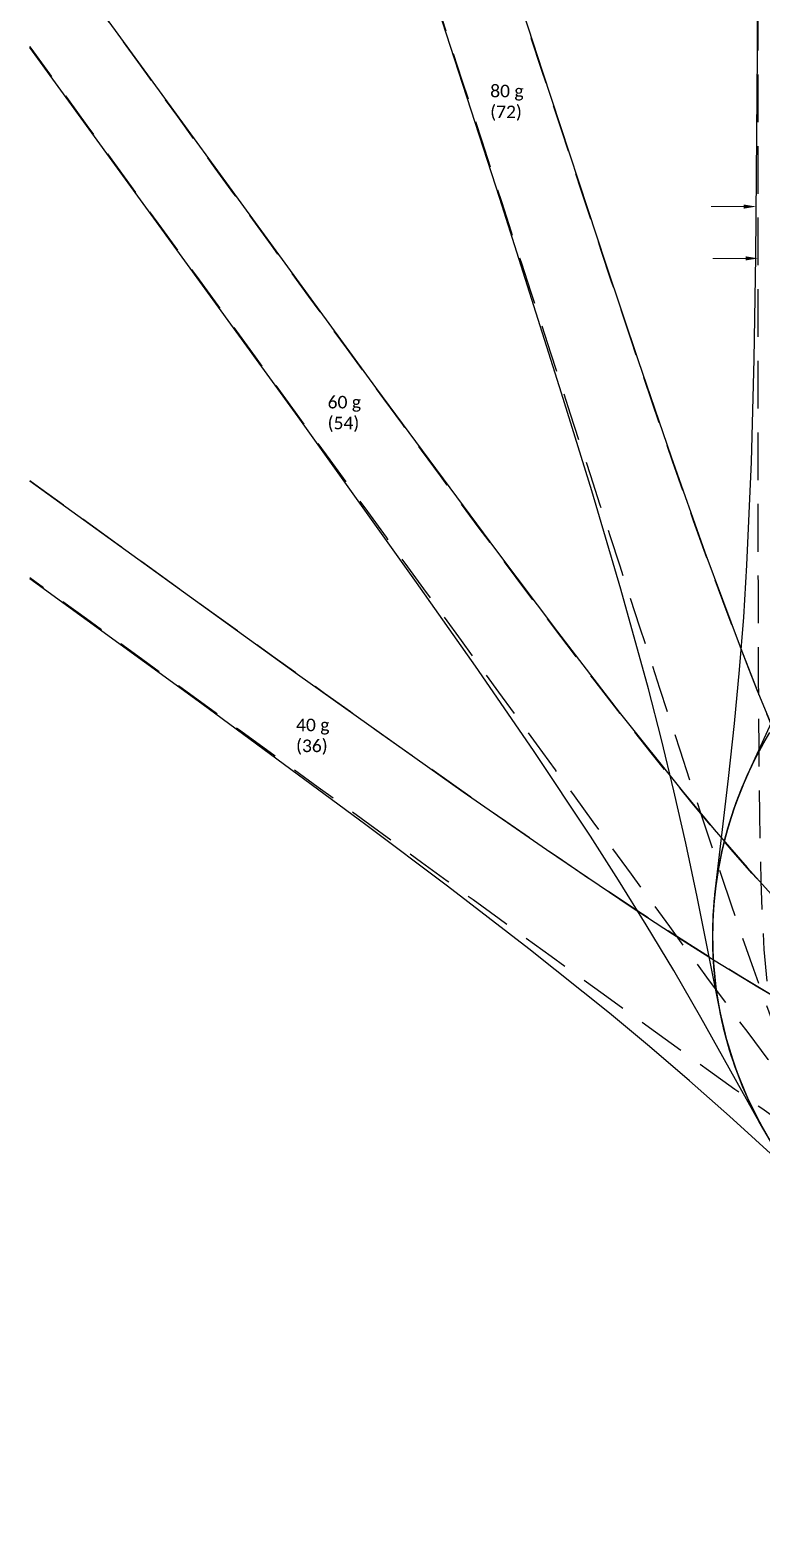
# Model space of a CAD drawing. Header units: metres. Extents: x -114 to 324, y 13 to 108.
# Drawn here: x -114.16 to -90.81, y 35.23 to 83.04 of the extents above; entities that cross this region are included whole.
import ezdxf
from ezdxf import colors
from ezdxf.entities.mleader import LeaderData, LeaderLine
from ezdxf.math import Vec2, Vec3

# ---------------------------------------------------------------- set-up
doc = ezdxf.new("R2010")
doc.units = ezdxf.units.M
doc.linetypes.add('DASHEDX2', pattern=[1.5, 1, -0.5])
doc.styles.add('Legend', font='calibri.ttf')
doc.styles.get("Standard").update_dxf_attribs({"font": 'arial.ttf'})
pattern_1 = [(0, (0, 0), (0, 6.985), [5.08, -1.905]), (90, (0, 0), (-6.985, 4e-16), [5.08, -1.905])]
pattern_2 = [(0, (1, 0), (0, 6.985), [5.08, -1.905]), (90, (1, 0), (-6.985, 4e-16), [5.08, -1.905])]
pattern_3 = [(0, (2, 0), (0, 6.985), [5.08, -1.905]), (90, (2, 0), (-6.985, 4e-16), [5.08, -1.905])]
pattern_4 = [(0, (3, 0), (0, 6.985), [5.08, -1.905]), (90, (3, 0), (-6.985, 4e-16), [5.08, -1.905])]
pattern_5 = [(0, (4, 0), (0, 6.985), [5.08, -1.905]), (90, (4, 0), (-6.985, 4e-16), [5.08, -1.905])]
pattern_6 = [(0, (5, 0), (0, 6.985), [5.08, -1.905]), (90, (5, 0), (-6.985, 4e-16), [5.08, -1.905])]
pattern_7 = [(0, (6, 0), (0, 6.985), [5.08, -1.905]), (90, (6, 0), (-6.985, 4e-16), [5.08, -1.905])]
pattern_8 = [(0, (7, 0), (0, 6.985), [5.08, -1.905]), (90, (7, 0), (-6.985, 4e-16), [5.08, -1.905])]
pattern_9 = [(0, (8, 0), (0, 6.985), [5.08, -1.905]), (90, (8, 0), (-6.985, 4e-16), [5.08, -1.905])]
pattern_10 = [(0, (9, 0), (0, 6.985), [5.08, -1.905]), (90, (9, 0), (-6.985, 4e-16), [5.08, -1.905])]

# ---------------------------------------------------------------- blocks, each defined once
blk = doc.blocks.new('VD 18_75_B')
at = {"color": 5, "linetype": 'Continuous', "ltscale": 1.524, "flags": 128}
blk.add_lwpolyline([(-90.797, 48.056), (-91.243, 48.948), (-91.613, 49.861), (-91.907, 50.792), (-92.127, 51.736), (-92.85, 55.359), (-93.211, 57.074), (-93.59, 58.746), (-93.988, 60.384), (-94.405, 61.998), (-95.289, 65.178), (-96.219, 68.319), (-97.18, 71.44), (-99.15, 77.651), (-104.652, 94.618)], dxfattribs=at)
at = {"color": 7, "linetype": 'DASHEDX2', "ltscale": 1.524, "flags": 128}
for points in [[(-83.593, 44.882), (-84.34, 44.931), (-85.409, 45.16), (-86.44, 45.597), (-87.376, 46.253), (-88.158, 47.077), (-88.837, 47.974), (-89.42, 48.937), (-89.901, 49.954), (-90.299, 50.987), (-90.677, 52.013), (-91.042, 53.035), (-91.396, 54.052), (-91.742, 55.062), (-92.081, 56.067), (-92.415, 57.067), (-92.745, 58.063), (-93.071, 59.054), (-93.395, 60.042), (-93.718, 61.026), (-94.038, 62.008), (-94.358, 62.987), (-94.676, 63.965), (-94.994, 64.941), (-95.311, 65.915), (-95.627, 66.888), (-95.943, 67.861), (-96.259, 68.832), (-96.575, 69.803), (-96.89, 70.773), (-97.205, 71.742), (-97.52, 72.711), (-97.835, 73.68), (-98.149, 74.648), (-98.464, 75.616), (-98.778, 76.584), (-99.093, 77.552), (-99.407, 78.519), (-99.721, 79.487), (-100.036, 80.454), (-100.35, 81.421), (-100.664, 82.388), (-100.978, 83.355), (-101.293, 84.322), (-101.607, 85.289), (-101.921, 86.256), (-102.235, 87.223), (-102.549, 88.19), (-102.863, 89.157), (-103.177, 90.123), (-103.492, 91.09), (-103.806, 92.057), (-104.12, 93.024), (-104.434, 93.99), (-104.638, 94.618)], [(-70.948, 47.382), (-71.66, 47.382), (-72.664, 47.377), (-73.627, 47.367), (-74.525, 47.355), (-75.353, 47.346), (-76.152, 47.349), (-76.926, 47.373), (-77.672, 47.425), (-78.4, 47.511), (-79.126, 47.644), (-79.848, 47.831), (-80.564, 48.079), (-81.275, 48.391), (-81.977, 48.769), (-82.666, 49.212), (-83.339, 49.718), (-83.992, 50.283), (-84.623, 50.903), (-85.229, 51.57), (-85.811, 52.281), (-86.367, 53.03), (-86.899, 53.811), (-87.408, 54.62), (-87.895, 55.453), (-88.361, 56.307), (-88.81, 57.178), (-89.241, 58.063), (-89.658, 58.961), (-90.061, 59.869), (-90.452, 60.786), (-90.833, 61.71), (-91.205, 62.641), (-91.569, 63.577), (-91.926, 64.518), (-92.277, 65.463), (-92.623, 66.411), (-92.965, 67.361), (-93.302, 68.314), (-93.636, 69.27), (-93.967, 70.226), (-94.296, 71.185), (-94.622, 72.144), (-94.947, 73.105), (-95.27, 74.066), (-95.592, 75.029), (-95.913, 75.992), (-96.233, 76.955), (-96.551, 77.919), (-96.87, 78.883), (-97.187, 79.848), (-97.504, 80.813), (-97.821, 81.778), (-98.137, 82.744), (-98.453, 83.71), (-98.769, 84.675), (-99.084, 85.641), (-99.399, 86.607), (-99.714, 87.574), (-100.029, 88.54), (-100.344, 89.506), (-100.658, 90.472), (-100.973, 91.439), (-101.288, 92.405), (-101.602, 93.372), (-101.916, 94.338), (-102.007, 94.618)], [(-83.593, 44.882), (-83.701, 44.884), (-84.769, 44.999), (-85.829, 45.309), (-86.83, 45.834), (-87.707, 46.574), (-88.441, 47.427), (-89.082, 48.352), (-89.625, 49.338), (-90.064, 50.374), (-90.393, 51.451), (-90.609, 52.555), (-90.711, 53.673), (-90.763, 54.77), (-90.801, 55.86), (-90.829, 56.94), (-90.849, 58.013), (-90.864, 59.078), (-90.875, 60.135), (-90.882, 61.187), (-90.888, 62.233), (-90.892, 63.274), (-90.894, 64.312), (-90.896, 65.346), (-90.898, 66.377), (-90.899, 67.406), (-90.899, 68.433), (-90.9, 69.458), (-90.9, 70.481), (-90.901, 71.503), (-90.901, 72.525), (-90.901, 73.545), (-90.901, 74.565), (-90.901, 75.584), (-90.901, 76.602), (-90.901, 77.62), (-90.901, 78.638), (-90.901, 79.656), (-90.901, 80.673), (-90.901, 81.69), (-90.901, 82.706), (-90.901, 83.723), (-90.901, 84.739), (-90.901, 85.756), (-90.901, 86.772), (-90.901, 87.788), (-90.901, 88.804), (-90.901, 89.82), (-90.901, 90.836), (-90.901, 91.852), (-90.901, 92.868), (-90.901, 93.884), (-90.901, 94.618)], [(-70.948, 47.382), (-71.253, 47.382), (-72.265, 47.379), (-73.248, 47.371), (-74.175, 47.36), (-75.026, 47.349), (-75.84, 47.346), (-76.657, 47.364), (-77.477, 47.417), (-78.296, 47.515), (-79.115, 47.662), (-79.933, 47.864), (-80.748, 48.121), (-81.559, 48.433), (-82.364, 48.8), (-83.161, 49.217), (-83.946, 49.683), (-84.72, 50.193), (-85.481, 50.742), (-86.228, 51.327), (-86.961, 51.944), (-87.681, 52.588), (-88.388, 53.257), (-89.083, 53.947), (-89.767, 54.655), (-90.441, 55.379), (-91.105, 56.117), (-91.761, 56.867), (-92.409, 57.627), (-93.05, 58.396), (-93.686, 59.172), (-94.316, 59.955), (-94.942, 60.744), (-95.564, 61.537), (-96.182, 62.334), (-96.798, 63.135), (-97.41, 63.939), (-98.021, 64.745), (-98.629, 65.553), (-99.236, 66.364), (-99.841, 67.176), (-100.446, 67.989), (-101.049, 68.804), (-101.651, 69.62), (-102.252, 70.436), (-102.853, 71.253), (-103.453, 72.071), (-104.052, 72.889), (-104.652, 73.708), (-105.25, 74.528), (-105.849, 75.347), (-106.447, 76.167), (-107.045, 76.987), (-107.643, 77.807), (-108.241, 78.628), (-108.838, 79.448), (-109.436, 80.269), (-110.033, 81.09), (-110.63, 81.911), (-111.228, 82.732), (-111.825, 83.553), (-112.422, 84.374), (-113.019, 85.195), (-113.616, 86.016), (-114.158, 86.762)], [(-83.593, 44.882), (-83.913, 44.893), (-84.983, 45.044), (-86.035, 45.396), (-87.017, 45.965), (-87.861, 46.738), (-88.578, 47.592), (-89.259, 48.45), (-89.926, 49.309), (-90.58, 50.166), (-91.224, 51.02), (-91.859, 51.872), (-92.487, 52.72), (-93.11, 53.565), (-93.727, 54.407), (-94.341, 55.246), (-94.952, 56.082), (-95.561, 56.917), (-96.167, 57.749), (-96.772, 58.58), (-97.376, 59.41), (-97.978, 60.238), (-98.579, 61.065), (-99.18, 61.892), (-99.78, 62.717), (-100.379, 63.542), (-100.979, 64.367), (-101.577, 65.191), (-102.176, 66.014), (-102.774, 66.837), (-103.372, 67.66), (-103.969, 68.483), (-104.567, 69.306), (-105.164, 70.128), (-105.762, 70.95), (-106.359, 71.772), (-106.956, 72.594), (-107.553, 73.416), (-108.151, 74.238), (-108.748, 75.06), (-109.345, 75.881), (-109.942, 76.703), (-110.539, 77.525), (-111.135, 78.346), (-111.732, 79.168), (-112.329, 79.989), (-112.926, 80.811), (-113.523, 81.632), (-114.12, 82.454), (-114.158, 82.506)], [(-70.948, 47.382), (-71.558, 47.382), (-72.565, 47.378), (-73.533, 47.368), (-74.449, 47.356), (-75.359, 47.352), (-76.27, 47.369), (-77.18, 47.416), (-78.089, 47.498), (-78.997, 47.619), (-79.905, 47.78), (-80.811, 47.981), (-81.716, 48.221), (-82.619, 48.499), (-83.518, 48.811), (-84.413, 49.157), (-85.303, 49.532), (-86.189, 49.934), (-87.069, 50.361), (-87.944, 50.809), (-88.814, 51.277), (-89.678, 51.761), (-90.539, 52.261), (-91.394, 52.773), (-92.246, 53.297), (-93.094, 53.831), (-93.939, 54.374), (-94.781, 54.924), (-95.621, 55.481), (-96.458, 56.043), (-97.293, 56.611), (-98.126, 57.182), (-98.958, 57.758), (-99.788, 58.336), (-100.617, 58.917), (-101.445, 59.5), (-102.272, 60.085), (-103.099, 60.673), (-103.924, 61.261), (-104.75, 61.851), (-105.574, 62.442), (-106.399, 63.033), (-107.222, 63.626), (-108.046, 64.219), (-108.869, 64.813), (-109.692, 65.407), (-110.515, 66.002), (-111.338, 66.597), (-112.161, 67.192), (-112.983, 67.788), (-113.806, 68.384), (-114.158, 68.639)], [(-83.593, 44.882), (-84.233, 44.918), (-85.303, 45.128), (-86.34, 45.544), (-87.281, 46.14), (-88.173, 46.752), (-89.054, 47.366), (-89.925, 47.98), (-90.787, 48.594), (-91.643, 49.206), (-92.493, 49.816), (-93.338, 50.426), (-94.179, 51.033), (-95.017, 51.64), (-95.853, 52.245), (-96.686, 52.849), (-97.517, 53.452), (-98.347, 54.054), (-99.175, 54.656), (-100.003, 55.256), (-100.829, 55.857), (-101.655, 56.456), (-102.48, 57.056), (-103.304, 57.655), (-104.129, 58.253), (-104.952, 58.852), (-105.776, 59.45), (-106.599, 60.048), (-107.422, 60.646), (-108.245, 61.244), (-109.067, 61.842), (-109.89, 62.439), (-110.712, 63.037), (-111.535, 63.634), (-112.357, 64.232), (-113.179, 64.829), (-114.001, 65.426), (-114.158, 65.54)]]:
    blk.add_lwpolyline(points, dxfattribs=at)
at = {"color": 250, "linetype": 'Continuous', "ltscale": 1.524, "flags": 128}
for points in [[(-101.998, 94.618), (-97.805, 81.73), (-95.768, 75.557), (-94.736, 72.479), (-93.685, 69.411), (-92.605, 66.359), (-91.476, 63.336), (-90.886, 61.841), (-90.272, 60.36)], [(-114.158, 86.764), (-103.12, 71.618), (-99.263, 66.4), (-97.315, 63.813), (-95.342, 61.252), (-93.33, 58.736), (-92.303, 57.502), (-91.258, 56.291), (-90.191, 55.108)], [(-114.158, 68.644), (-105.613, 62.47), (-100.324, 58.711), (-97.664, 56.865), (-94.985, 55.059), (-93.636, 54.178), (-92.279, 53.318), (-90.912, 52.482), (-89.533, 51.678)]]:
    blk.add_lwpolyline(points, dxfattribs=at)
at = {"color": 1, "linetype": 'Continuous', "ltscale": 1.524, "flags": 128}
for points in [[(-90.608, 47.724), (-90.901, 48.249), (-91.167, 48.782), (-91.405, 49.323), (-91.615, 49.868), (-91.798, 50.417), (-91.954, 50.967), (-92.083, 51.518), (-92.185, 52.067), (-92.263, 52.614), (-92.316, 53.157), (-92.345, 53.696), (-92.351, 54.229), (-92.334, 54.756), (-92.296, 55.277), (-92.237, 55.791), (-92.157, 56.297), (-92.058, 56.795), (-91.94, 57.284), (-91.648, 58.238), (-91.285, 59.157), (-89.715, 62.57)], [(-90.504, 47.552), (-90.822, 48.101), (-91.111, 48.664), (-91.37, 49.238), (-91.599, 49.823), (-91.797, 50.414), (-91.965, 51.011), (-92.102, 51.61), (-92.208, 52.209), (-92.285, 52.806), (-92.332, 53.4), (-92.351, 53.989), (-92.343, 54.571), (-92.308, 55.146), (-92.247, 55.71), (-92.163, 56.265), (-92.055, 56.809), (-91.925, 57.34), (-91.774, 57.86), (-91.602, 58.366), (-91.412, 58.859), (-91.203, 59.338), (-90.977, 59.804), (-90.735, 60.255)], [(-90.676, 47.841), (-90.978, 48.397), (-91.254, 48.972), (-91.502, 49.565), (-91.72, 50.172), (-91.906, 50.79), (-92.061, 51.417), (-92.182, 52.049), (-92.271, 52.685), (-92.327, 53.321), (-92.351, 53.955), (-92.342, 54.584), (-92.302, 55.207), (-92.232, 55.821), (-92.133, 56.425), (-92.007, 57.016), (-91.854, 57.594), (-91.676, 58.157), (-91.474, 58.704), (-91.251, 59.234), (-91.006, 59.747), (-90.742, 60.242)], [(-90.643, 47.785), (-90.916, 48.276), (-91.174, 48.797), (-91.414, 49.345), (-91.633, 49.918), (-91.827, 50.512), (-91.993, 51.124), (-92.129, 51.751), (-92.234, 52.39), (-92.306, 53.037), (-92.345, 53.69), (-92.349, 54.345), (-92.319, 54.998), (-92.255, 55.648), (-92.158, 56.292), (-92.028, 56.926), (-91.867, 57.548), (-91.676, 58.156), (-91.456, 58.749), (-91.21, 59.324), (-90.938, 59.88), (-90.642, 60.416)], [(-90.739, 47.952), (-91.192, 48.836), (-91.397, 49.303), (-91.586, 49.788), (-91.759, 50.292), (-91.913, 50.815), (-92.048, 51.357), (-92.16, 51.92), (-92.25, 52.508), (-92.313, 53.115), (-92.346, 53.738), (-92.348, 54.374), (-92.318, 55.017), (-92.253, 55.665), (-92.154, 56.314), (-92.02, 56.96), (-91.853, 57.599), (-91.651, 58.229), (-91.417, 58.847), (-91.151, 59.45), (-90.856, 60.035), (-90.532, 60.601)], [(-89.213, 45.982), (-91.815, 48.358), (-93.095, 49.486), (-94.373, 50.579), (-95.654, 51.641), (-98.23, 53.698), (-100.824, 55.695), (-103.432, 57.656), (-108.671, 61.523), (-114.158, 65.515)]]:
    blk.add_lwpolyline(points, dxfattribs=at)
at = {"color": 6, "linetype": 'Continuous', "ltscale": 1.524, "flags": 128}
blk.add_lwpolyline([(-90.766, 47.999), (-91.022, 48.483), (-91.255, 48.973), (-91.464, 49.467), (-91.649, 49.964), (-91.812, 50.463), (-91.953, 50.964), (-92.071, 51.465), (-92.169, 51.966), (-92.245, 52.467), (-92.335, 53.463), (-92.346, 54.451), (-92.281, 55.429), (-91.844, 59.137), (-91.654, 60.889), (-91.494, 62.601), (-91.363, 64.286), (-91.259, 65.951), (-91.113, 69.249), (-91.025, 72.524), (-90.973, 75.787), (-90.925, 82.299), (-90.917, 94.618)], dxfattribs=at)
at = {"color": 3, "linetype": 'Continuous', "ltscale": 1.524, "flags": 128}
blk.add_lwpolyline([(-90.354, 47.313), (-90.865, 48.174), (-92.731, 51.5), (-93.6, 53.004), (-94.474, 54.465), (-95.358, 55.891), (-96.253, 57.29), (-98.075, 60.033), (-99.931, 62.727), (-101.808, 65.393), (-105.597, 70.684), (-114.158, 82.48)], dxfattribs=at)
at = {"color": 7, "char_height": 0.4, "attachment_point": 1, "style": 'Legend'}
for s, insert in [('80 g \\P(72)', (-99.459, 81.287)), ('60 g \\P(54)', (-104.651, 71.352)), ('40 g \\P(36)', (-105.659, 61.045))]:
    blk.add_mtext_dynamic_manual_height_columns(s, width=2.42155, gutter_width=12.5, heights=[0], dxfattribs=dict(at, insert=insert))
ml = blk.add_multileader_mtext('Standard')
ml.set_content('', color=256)
ml.set_leader_properties(lineweight=9)
ml.build(insert=Vec2(0, 0))
ml.multileader.update_dxf_attribs({"text_right_attachment_type": 6, "dogleg_length": 0.1, "arrow_head_size": 0.4})
ctx = ml.context
ctx.base_point, ctx.char_height, ctx.arrow_head_size, ctx.landing_gap_size, ctx.plane_origin = Vec3(-92.498, 77.697), 0.6, 0.4, 0.09, Vec3(-90.962, 77.397)
ctx.right_attachment, ctx.text_align_type = 6, 2
notes = []
notes.append((ctx, [(0, (1, 1, 0), (-92.218, 77.397), (-1, 0), 0.1, [(0, [(-90.962, 77.397)], 0, [])])]))
ctx.mtext.insert, ctx.mtext.alignment, ctx.mtext.flow_direction = Vec3(-92.408, 77.997), 3, 5
ml = blk.add_multileader_mtext('Standard')
ml.set_content('', color=256)
ml.set_leader_properties(lineweight=9)
ml.build(insert=Vec2(0, 0))
ml.multileader.update_dxf_attribs({"text_right_attachment_type": 6, "dogleg_length": 0.1, "arrow_head_size": 0.4})
ctx = ml.context
ctx.base_point, ctx.char_height, ctx.arrow_head_size, ctx.landing_gap_size, ctx.plane_origin = Vec3(-92.437, 76.042), 0.6, 0.4, 0.09, Vec3(-90.901, 75.742)
ctx.right_attachment, ctx.text_align_type = 6, 2
notes.append((ctx, [(0, (1, 1, 0), (-92.157, 75.742), (-1, 0), 0.1, [(0, [(-90.901, 75.742)], 0, [])])]))
ctx.mtext.insert, ctx.mtext.alignment, ctx.mtext.flow_direction = Vec3(-92.347, 76.342), 3, 5
for ctx, leaders in notes:
    for number, flags, end, landing, length, lines in leaders:
        leader = LeaderData()
        leader.index, (leader.has_last_leader_line, leader.has_dogleg_vector, leader.attachment_direction) = number, flags
        leader.last_leader_point, leader.dogleg_vector, leader.dogleg_length = Vec3(end), Vec3(landing), length
        for number, points, colour, breaks in lines:
            line = LeaderLine()
            line.index, line.vertices, line.color, line.breaks = number, Vec3.list(points), colors.encode_raw_color(colour), breaks
            leader.lines.append(line)
        ctx.leaders.append(leader)

msp = doc.modelspace()

# ---------------------------------------------------------------- hatches: boundary and pattern name
h = msp.add_hatch()
h.set_pattern_fill('ANGLE', color=256)
h.set_pattern_definition(pattern_1)
h.paths.add_polyline_path([(-108.546, 36.012), (-109.046, 36.012), (-109.046, 35.233), (-108.546, 35.233)])
h = msp.add_hatch()
h.set_pattern_fill('ANGLE', color=256)
h.set_pattern_definition([(0, (-5, 0), (0, 6.985), [5.08, -1.905]), (90, (-5, 0), (-6.985, 4e-16), [5.08, -1.905])])
h.paths.add_polyline_path([(-108.545, 36.012), (-109.045, 36.012), (-109.045, 35.233), (-108.545, 35.233)])
h.paths.add_polyline_path([(-107.545, 36.012), (-108.045, 36.012), (-108.045, 35.233), (-107.545, 35.233)])
h.paths.add_polyline_path([(-106.545, 36.012), (-107.045, 36.012), (-107.045, 35.233), (-106.545, 35.233)])
h.paths.add_polyline_path([(-105.545, 36.012), (-106.045, 36.012), (-106.045, 35.233), (-105.545, 35.233)])
h.paths.add_polyline_path([(-104.545, 36.012), (-105.045, 36.012), (-105.045, 35.233), (-104.545, 35.233)])
h = msp.add_hatch()
h.set_pattern_fill('ANGLE', color=256)
h.set_pattern_definition(pattern_2)
h.paths.add_polyline_path([(-107.546, 36.012), (-108.046, 36.012), (-108.046, 35.233), (-107.546, 35.233)])
h = msp.add_hatch()
h.set_pattern_fill('ANGLE', color=256)
h.set_pattern_definition(pattern_2)
h.paths.add_polyline_path([(-107.546, 36.012), (-108.046, 36.012), (-108.046, 35.233), (-107.546, 35.233)])
h = msp.add_hatch()
h.set_pattern_fill('ANGLE', color=256)
h.set_pattern_definition(pattern_2)
h.paths.add_polyline_path([(-107.546, 36.012), (-108.046, 36.012), (-108.046, 35.233), (-107.546, 35.233)])
h = msp.add_hatch()
h.set_pattern_fill('ANGLE', color=256)
h.set_pattern_definition(pattern_1)
h.paths.add_polyline_path([(-107.546, 36.012), (-108.046, 36.012), (-108.046, 35.233), (-107.546, 35.233)])
h = msp.add_hatch()
h.set_pattern_fill('ANGLE', color=256)
h.set_pattern_definition(pattern_3)
h.paths.add_polyline_path([(-106.546, 36.012), (-107.046, 36.012), (-107.046, 35.233), (-106.546, 35.233)])
h = msp.add_hatch()
h.set_pattern_fill('ANGLE', color=256)
h.set_pattern_definition(pattern_3)
h.paths.add_polyline_path([(-106.546, 36.012), (-107.046, 36.012), (-107.046, 35.233), (-106.546, 35.233)])
h = msp.add_hatch()
h.set_pattern_fill('ANGLE', color=256)
h.set_pattern_definition(pattern_1)
h.paths.add_polyline_path([(-106.546, 36.012), (-107.046, 36.012), (-107.046, 35.233), (-106.546, 35.233)])
h = msp.add_hatch()
h.set_pattern_fill('ANGLE', color=256)
h.set_pattern_definition(pattern_4)
h.paths.add_polyline_path([(-105.546, 36.012), (-106.046, 36.012), (-106.046, 35.233), (-105.546, 35.233)])
h = msp.add_hatch()
h.set_pattern_fill('ANGLE', color=256)
h.set_pattern_definition(pattern_4)
h.paths.add_polyline_path([(-105.546, 36.012), (-106.046, 36.012), (-106.046, 35.233), (-105.546, 35.233)])
h = msp.add_hatch()
h.set_pattern_fill('ANGLE', color=256)
h.set_pattern_definition(pattern_1)
h.paths.add_polyline_path([(-105.546, 36.012), (-106.046, 36.012), (-106.046, 35.233), (-105.546, 35.233)])
h = msp.add_hatch()
h.set_pattern_fill('ANGLE', color=256)
h.set_pattern_definition(pattern_5)
h.paths.add_polyline_path([(-104.546, 36.012), (-105.046, 36.012), (-105.046, 35.233), (-104.546, 35.233)])
h = msp.add_hatch()
h.set_pattern_fill('ANGLE', color=256)
h.set_pattern_definition(pattern_5)
h.paths.add_polyline_path([(-104.546, 36.012), (-105.046, 36.012), (-105.046, 35.233), (-104.546, 35.233)])
h = msp.add_hatch()
h.set_pattern_fill('ANGLE', color=256)
h.set_pattern_definition([(0, (-1, 0), (0, 6.985), [5.08, -1.905]), (90, (-1, 0), (-6.985, 4e-16), [5.08, -1.905])])
h.paths.add_polyline_path([(-104.546, 36.012), (-105.046, 36.012), (-105.046, 35.233), (-104.546, 35.233)])
h.paths.add_polyline_path([(-103.546, 36.012), (-104.046, 36.012), (-104.046, 35.233), (-103.546, 35.233)])
h.paths.add_polyline_path([(-102.546, 36.012), (-103.046, 36.012), (-103.046, 35.233), (-102.546, 35.233)])
h.paths.add_polyline_path([(-101.546, 36.012), (-102.046, 36.012), (-102.046, 35.233), (-101.546, 35.233)])
h.paths.add_polyline_path([(-100.546, 36.012), (-101.046, 36.012), (-101.046, 35.233), (-100.546, 35.233)])
h = msp.add_hatch()
h.set_pattern_fill('ANGLE', color=256)
h.set_pattern_definition([(0, (0.5, 0), (0, 6.985), [5.08, -1.905]), (90, (0.5, 0), (-6.985, 4e-16), [5.08, -1.905])])
h.paths.add_polyline_path([(-104.546, 36.012), (-105.046, 36.012), (-105.046, 35.233), (-104.546, 35.233)])
h = msp.add_hatch()
h.set_pattern_fill('ANGLE', color=256)
h.set_pattern_definition(pattern_6)
h.paths.add_polyline_path([(-103.546, 36.012), (-104.046, 36.012), (-104.046, 35.233), (-103.546, 35.233)])
h = msp.add_hatch()
h.set_pattern_fill('ANGLE', color=256)
h.set_pattern_definition(pattern_6)
h.paths.add_polyline_path([(-103.546, 36.012), (-104.046, 36.012), (-104.046, 35.233), (-103.546, 35.233)])
h = msp.add_hatch()
h.set_pattern_fill('ANGLE', color=256)
h.set_pattern_definition(pattern_1)
h.paths.add_polyline_path([(-103.546, 36.012), (-104.046, 36.012), (-104.046, 35.233), (-103.546, 35.233)])
h.paths.add_polyline_path([(-102.546, 36.012), (-103.046, 36.012), (-103.046, 35.233), (-102.546, 35.233)])
h.paths.add_polyline_path([(-101.546, 36.012), (-102.046, 36.012), (-102.046, 35.233), (-101.546, 35.233)])
h.paths.add_polyline_path([(-100.546, 36.012), (-101.046, 36.012), (-101.046, 35.233), (-100.546, 35.233)])
h.paths.add_polyline_path([(-99.546, 36.012), (-100.046, 36.012), (-100.046, 35.233), (-99.546, 35.233)])
h = msp.add_hatch()
h.set_pattern_fill('ANGLE', color=256)
h.set_pattern_definition(pattern_7)
h.paths.add_polyline_path([(-102.546, 36.012), (-103.046, 36.012), (-103.046, 35.233), (-102.546, 35.233)])
h = msp.add_hatch()
h.set_pattern_fill('ANGLE', color=256)
h.set_pattern_definition(pattern_7)
h.paths.add_polyline_path([(-102.546, 36.012), (-103.046, 36.012), (-103.046, 35.233), (-102.546, 35.233)])
h = msp.add_hatch()
h.set_pattern_fill('ANGLE', color=256)
h.set_pattern_definition(pattern_8)
h.paths.add_polyline_path([(-101.546, 36.012), (-102.046, 36.012), (-102.046, 35.233), (-101.546, 35.233)])
h = msp.add_hatch()
h.set_pattern_fill('ANGLE', color=256)
h.set_pattern_definition(pattern_8)
h.paths.add_polyline_path([(-101.546, 36.012), (-102.046, 36.012), (-102.046, 35.233), (-101.546, 35.233)])
h = msp.add_hatch()
h.set_pattern_fill('ANGLE', color=256)
h.set_pattern_definition(pattern_9)
h.paths.add_polyline_path([(-100.546, 36.012), (-101.046, 36.012), (-101.046, 35.233), (-100.546, 35.233)])
h = msp.add_hatch()
h.set_pattern_fill('ANGLE', color=256)
h.set_pattern_definition(pattern_9)
h.paths.add_polyline_path([(-100.546, 36.012), (-101.046, 36.012), (-101.046, 35.233), (-100.546, 35.233)])
h = msp.add_hatch()
h.set_pattern_fill('ANGLE', color=256)
h.set_pattern_definition(pattern_10)
h.paths.add_polyline_path([(-99.546, 36.012), (-100.046, 36.012), (-100.046, 35.233), (-99.546, 35.233)])
h = msp.add_hatch()
h.set_pattern_fill('ANGLE', color=256)
h.set_pattern_definition(pattern_10)
h.paths.add_polyline_path([(-99.546, 36.012), (-100.046, 36.012), (-100.046, 35.233), (-99.546, 35.233)])

# ---------------------------------------------------------------- block references
at = {"color": 5}
msp.add_blockref('VD 18_75_B', (0, 0), dxfattribs=at)

doc.saveas('drawing.dxf')
